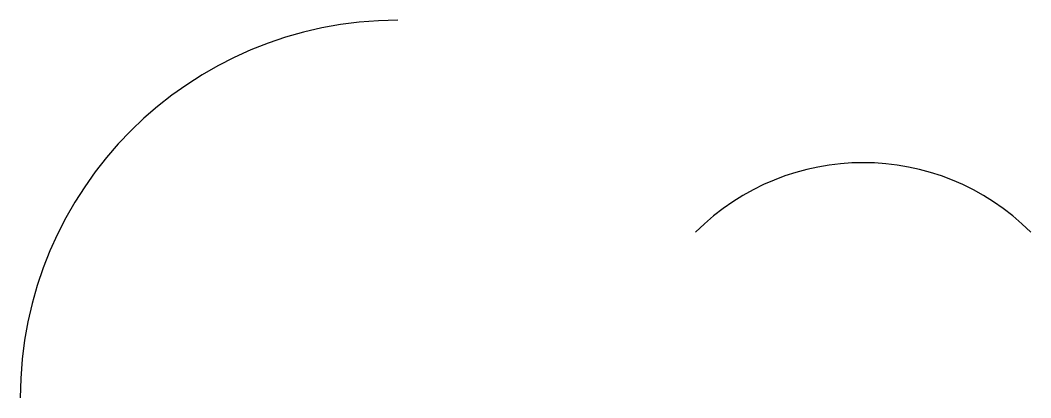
# Model space of a CAD drawing. Extents: x 30 to 132, y 350 to 388.
import ezdxf

# ---------------------------------------------------------------- set-up
doc = ezdxf.new("R2010")
doc.units = 0
doc.layers.add('ALAPÉRTELMEZETT', color=7, linetype='CONTINUOUS')

msp = doc.modelspace()

# ---------------------------------------------------------------- linework, layer by layer
at = {"layer": 'ALAPÉRTELMEZETT', "color": 7, "linetype": 'CONTINUOUS'}
for centre, radius, start, end in [((68.07, 350.2), 37.97, 90, 180), ((114.85, 350.02), 23.82, 45, 135)]:
    msp.add_arc(centre, radius, start, end, dxfattribs=at)

doc.saveas('drawing.dxf')
